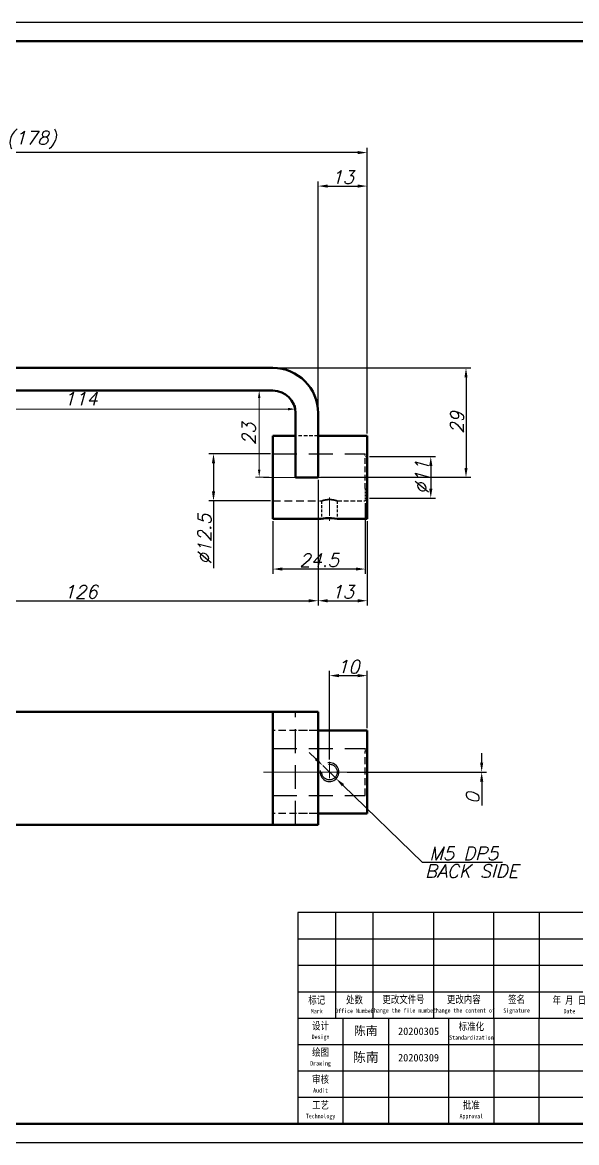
# Model space of a CAD drawing. Header units: inches. Extents: x 17901 to 26602, y 9673 to 14036.
# Drawn here: x 20827.5 to 20974.5, y 12496.9 to 12793.9 of the extents above; entities that cross this region are included whole.
import ezdxf

# ---------------------------------------------------------------- set-up
doc = ezdxf.new("R2010")
doc.units = ezdxf.units.IN
doc.header["$MEASUREMENT"] = 0
doc.linetypes.add('CENTER', pattern=[50.8, 31.75, -6.35, 6.35, -6.35])
doc.linetypes.add('DASHED2', pattern=[9.525, 6.35, -3.175])
doc.layers.add('Dim', color=3, linetype='Continuous')
for name, color, linetype, lineweight in [('中心线', 1, 'CENTER', 15), ('图框_内框线', 5, 'Continuous', 50), ('标注线', 3, 'Continuous', 25), ('粗实线', 7, 'Continuous', 50), ('细实线', 4, 'Continuous', 25), ('虚线', 2, 'DASHED2', 25)]:
    doc.layers.add(name, color=color, linetype=linetype, lineweight=lineweight)
doc.styles.add('DIM_FONT', font='romans.shx', dxfattribs={"oblique": 15})
doc.styles.add('宋体', font='', dxfattribs={"width": 0.8, "height": 5})
doc.styles.add('楷体', font='KTGB2312.ttf', dxfattribs={"height": 5})
doc.styles.get('宋体').set_extended_font_data('SimSun')
doc.dimstyles.new('SCALE 1-1', dxfattribs={"dimtxt": 3.5, "dimasz": 2, "dimexe": 1, "dimexo": 1, "dimgap": 1, "dimtad": 1, "dimdsep": 46, "dimtxsty": 'DIM_FONT', "dimcen": 0, "dimclrd": 3, "dimclre": 3, "dimclrt": 3, "dimazin": 2, "dimtfac": 1, "dimtmove": 0, "dimatfit": 3, "dimfxl": 1, "dimtolj": 1, "dimlwd": 20, "dimlwe": 20, "dimarcsym": 0})
doc.dimstyles.new('幅面 1：1$0', dxfattribs={"dimtxt": 3.5, "dimasz": 2.5, "dimexe": 1.25, "dimexo": 0.625, "dimtad": 1, "dimdsep": 46, "dimtxsty": 'DIM_FONT', "dimcen": 2.5, "dimclrd": 256, "dimclre": 256, "dimclrt": 256, "dimadec": 0, "dimazin": 0, "dimtm": 1e-09, "dimtfac": 0.5, "dimtmove": 0, "dimatfit": 3, "dimfxl": 1, "dimlwd": -1, "dimarcsym": 0})
doc.dimstyles.new('幅面 1：1$3', dxfattribs={"dimtxt": 3.5, "dimasz": 2.5, "dimexe": 1.25, "dimexo": 0.625, "dimtad": 1, "dimtih": 1, "dimtoh": 1, "dimdsep": 46, "dimtxsty": 'DIM_FONT', "dimcen": 2.5, "dimclrd": 256, "dimclre": 256, "dimclrt": 256, "dimazin": 2, "dimtfac": 0.5, "dimtmove": 0, "dimatfit": 3, "dimfxl": 1, "dimlwd": -1, "dimlwe": -1, "dimarcsym": 0})

# ---------------------------------------------------------------- blocks, each defined once
blk = doc.blocks.new('标题栏')
at = {"layer": '标注线'}
for p, q in [((5851.87, 3356.48), (5851.87, 3328.48)), ((5861.87, 3328.48), (5861.87, 3356.48)), ((5877.87, 3356.48), (5877.87, 3328.48)), ((5893.87, 3328.48), (5893.87, 3356.48)), ((5905.87, 3356.48), (5905.87, 3328.48)), ((5841.87, 3349.48), (5921.87, 3349.48)), ((5841.87, 3342.48), (5921.87, 3342.48)), ((5841.87, 3335.48), (5921.87, 3335.48)), ((5841.87, 3328.48), (5971.87, 3328.48)), ((5853.87, 3300.48), (5853.87, 3328.48)), ((5865.87, 3328.48), (5865.87, 3300.48)), ((5881.87, 3300.48), (5881.87, 3328.48)), ((5893.87, 3328.48), (5893.87, 3300.48)), ((5905.87, 3300.48), (5905.87, 3328.48)), ((5841.87, 3321.48), (5921.87, 3321.48)), ((5841.87, 3314.48), (5921.87, 3314.48)), ((5841.87, 3307.48), (5921.87, 3307.48))]:
    blk.add_line(p, q, dxfattribs=at)
blk.add_lwpolyline([(6021.87, 3356.48), (5841.87, 3356.48), (5841.87, 3300.48), (6021.87, 3300.48), (6021.87, 3356.48)], dxfattribs=at)
at = {"layer": '标注线', "char_height": 2, "attachment_point": 5, "style": '宋体'}
for s, insert, width in [('标记\\P{\\H0.6x;Mark}', (5846.87, 3331.98), 10), ('处数\\P{\\H0.6x;Office Number}', (5856.87, 3332.06), 10), ('更改文件号\\P{\\H0.6x;Change the file number}', (5869.87, 3331.98), 16), ('更改内容\\P{\\H0.6x;Change the content of}', (5885.87, 3331.98), 16), ('签名\\P{\\H0.6x;Signature}', (5899.87, 3331.98), 12), ('年 月 日\\P{\\H0.6x;Date}', (5913.87, 3331.98), 16), ('设计\\P{\\H0.6x;Design}', (5847.87, 3324.98), 12), ('标准化\\P{\\H0.6x;Standardization}', (5887.87, 3324.98), 12), ('绘图\\P{\\H0.6x;Drawing}', (5847.87, 3317.98), 12), ('审核\\P{\\H0.6x;Audit}', (5847.87, 3310.98), 12), ('工艺\\P{\\H0.6x;Technology}', (5847.87, 3303.98), 12), ('批准\\P{\\H0.6x;Approval}', (5887.87, 3303.98), 12)]:
    blk.add_mtext(s, dxfattribs=dict(at, insert=insert, width=width))
blk = doc.blocks.new('*D200')
at = {"layer": 'Defpoints', "color": 0, "transparency": 16777216}
for p in [(20907.13, 12596.9), (20910.72, 12593.42)]:
    blk.add_point(p, dxfattribs=at)
at = {"layer": '标注线', "transparency": 16777216}
for p, q in [((20905.34, 12598.65), (20903.55, 12600.39)), ((20907.13, 12596.9), (20910.72, 12593.42)), ((20933.59, 12571.18), (20912.51, 12591.68)), ((20954.82, 12571.18), (20933.59, 12571.18))]:
    blk.add_line(p, q, dxfattribs=at)
for points in [[(20905.63, 12598.95), (20905.05, 12598.35), (20907.13, 12596.9)], [(20912.8, 12591.97), (20912.22, 12591.38), (20910.72, 12593.42)]]:
    blk.add_solid(points, dxfattribs=at)
at = {"layer": '标注线', "transparency": 16777216, "insert": (20944.52, 12573.56), "char_height": 3.5, "attachment_point": 5, "style": 'DIM_FONT'}
blk.add_mtext('M5 DP5', dxfattribs=at)
blk = doc.blocks.new('*D318')
at = {"layer": 'Defpoints', "color": 0, "transparency": 16777216}
for p in [(20740.93, 12759.41), (20740.93, 12733.81), (20918.93, 12684.31)]:
    blk.add_point(p, dxfattribs=at)
at = {"layer": '标注线', "lineweight": -2, "transparency": 16777216}
for p, q in [((20740.93, 12734.43), (20740.93, 12760.66)), ((20918.93, 12684.93), (20918.93, 12760.66))]:
    blk.add_line(p, q, dxfattribs=at)
at = {"layer": '标注线', "transparency": 16777216}
blk.add_line((20916.43, 12759.41), (20743.43, 12759.41), dxfattribs=at)
for points in [[(20743.43, 12759.83), (20743.43, 12759), (20740.93, 12759.41)], [(20916.43, 12759.83), (20916.43, 12759), (20918.93, 12759.41)]]:
    blk.add_solid(points, dxfattribs=at)
at = {"layer": '标注线', "transparency": 16777216, "insert": (20829.93, 12762.71), "char_height": 3.5, "attachment_point": 5, "style": 'DIM_FONT'}
blk.add_mtext('(178)', dxfattribs=at)
blk = doc.blocks.new('*D322')
at = {"layer": 'Defpoints', "color": 0, "transparency": 16777216}
for p in [(20779.93, 12708.31), (20905.93, 12673.31), (20905.93, 12640.58)]:
    blk.add_point(p, dxfattribs=at)
at = {"layer": '标注线', "lineweight": -2, "transparency": 16777216}
for p, q in [((20779.93, 12707.68), (20779.93, 12639.33)), ((20905.93, 12672.68), (20905.93, 12639.33))]:
    blk.add_line(p, q, dxfattribs=at)
at = {"layer": '标注线', "transparency": 16777216}
blk.add_line((20782.43, 12640.58), (20903.43, 12640.58), dxfattribs=at)
for points in [[(20782.43, 12641), (20782.43, 12640.16), (20779.93, 12640.58)], [(20903.43, 12641), (20903.43, 12640.16), (20905.93, 12640.58)]]:
    blk.add_solid(points, dxfattribs=at)
at = {"layer": '标注线', "transparency": 16777216, "insert": (20842.93, 12642.95), "char_height": 3.5, "attachment_point": 5, "style": 'DIM_FONT'}
blk.add_mtext('126', dxfattribs=at)
blk = doc.blocks.new('*D323')
at = {"layer": 'Defpoints', "color": 0, "transparency": 16777216}
for p in [(20905.93, 12673.31), (20918.93, 12662.31), (20918.93, 12640.58)]:
    blk.add_point(p, dxfattribs=at)
at = {"layer": '标注线', "lineweight": -2, "transparency": 16777216}
for p, q in [((20905.93, 12672.68), (20905.93, 12639.33)), ((20918.93, 12661.68), (20918.93, 12639.33))]:
    blk.add_line(p, q, dxfattribs=at)
at = {"layer": '标注线', "transparency": 16777216}
blk.add_line((20908.43, 12640.58), (20916.43, 12640.58), dxfattribs=at)
for points in [[(20908.43, 12641), (20908.43, 12640.16), (20905.93, 12640.58)], [(20916.43, 12641), (20916.43, 12640.16), (20918.93, 12640.58)]]:
    blk.add_solid(points, dxfattribs=at)
at = {"layer": '标注线', "transparency": 16777216, "insert": (20912.43, 12642.95), "char_height": 3.5, "attachment_point": 5, "style": 'DIM_FONT'}
blk.add_mtext('13', dxfattribs=at)
blk = doc.blocks.new('*D210')
at = {"layer": 'Defpoints', "color": 0, "transparency": 16777216}
for p in [(20893.93, 12702.31), (20905.93, 12673.31), (20945.14, 12673.31)]:
    blk.add_point(p, dxfattribs=at)
at = {"layer": '标注线', "lineweight": -2, "transparency": 16777216}
for p, q in [((20894.55, 12702.31), (20946.39, 12702.31)), ((20906.55, 12673.31), (20946.39, 12673.31))]:
    blk.add_line(p, q, dxfattribs=at)
at = {"layer": '标注线', "transparency": 16777216}
blk.add_line((20945.14, 12699.81), (20945.14, 12675.81), dxfattribs=at)
for points in [[(20944.73, 12699.81), (20945.56, 12699.81), (20945.14, 12702.31)], [(20944.73, 12675.81), (20945.56, 12675.81), (20945.14, 12673.31)]]:
    blk.add_solid(points, dxfattribs=at)
at = {"layer": '标注线', "transparency": 16777216, "insert": (20942.77, 12687.81), "char_height": 3.5, "attachment_point": 5, "rotation": 90, "style": 'DIM_FONT'}
blk.add_mtext('29', dxfattribs=at)
blk = doc.blocks.new('*D211')
at = {"layer": 'Defpoints', "color": 0, "transparency": 16777216}
for p in [(20918.93, 12750.52), (20905.93, 12690.31), (20918.93, 12684.31)]:
    blk.add_point(p, dxfattribs=at)
at = {"layer": '标注线', "lineweight": -2, "transparency": 16777216}
for p, q in [((20905.93, 12690.93), (20905.93, 12751.77)), ((20918.93, 12684.93), (20918.93, 12751.77))]:
    blk.add_line(p, q, dxfattribs=at)
at = {"layer": '标注线', "transparency": 16777216}
blk.add_line((20908.43, 12750.52), (20916.43, 12750.52), dxfattribs=at)
for points in [[(20908.43, 12750.94), (20908.43, 12750.11), (20905.93, 12750.52)], [(20916.43, 12750.94), (20916.43, 12750.11), (20918.93, 12750.52)]]:
    blk.add_solid(points, dxfattribs=at)
at = {"layer": '标注线', "transparency": 16777216, "insert": (20912.43, 12752.9), "char_height": 3.5, "attachment_point": 5, "style": 'DIM_FONT'}
blk.add_mtext('13', dxfattribs=at)
blk = doc.blocks.new('*D217')
at = {"layer": 'Defpoints', "color": 0, "transparency": 16777216}
for p in [(20918.93, 12620.73), (20918.93, 12606.16), (20908.93, 12597.85)]:
    blk.add_point(p, dxfattribs=at)
at = {"layer": '标注线', "lineweight": -2, "transparency": 16777216}
for p, q in [((20908.93, 12598.47), (20908.93, 12621.98)), ((20918.93, 12606.79), (20918.93, 12621.98))]:
    blk.add_line(p, q, dxfattribs=at)
at = {"layer": '标注线', "transparency": 16777216}
blk.add_line((20911.43, 12620.73), (20916.43, 12620.73), dxfattribs=at)
for points in [[(20911.43, 12621.15), (20911.43, 12620.31), (20908.93, 12620.73)], [(20916.43, 12621.15), (20916.43, 12620.31), (20918.93, 12620.73)]]:
    blk.add_solid(points, dxfattribs=at)
at = {"layer": '标注线', "transparency": 16777216, "insert": (20913.93, 12623.1), "char_height": 3.5, "attachment_point": 5, "style": 'DIM_FONT'}
blk.add_mtext('10', dxfattribs=at)
blk = doc.blocks.new('*D218')
at = {"layer": 'Defpoints', "color": 0, "transparency": 16777216}
for p in [(20913.01, 12595.16), (20918.93, 12595.16), (20949.3, 12595.16)]:
    blk.add_point(p, dxfattribs=at)
at = {"layer": '标注线', "transparency": 16777216}
for p, q in [((20949.3, 12597.66), (20949.3, 12600.16)), ((20949.3, 12595.16), (20949.3, 12595.16)), ((20949.3, 12592.66), (20949.3, 12586.33))]:
    blk.add_line(p, q, dxfattribs=at)
at = {"layer": '标注线', "lineweight": -2, "transparency": 16777216}
for p in [(20913.64, 12595.16), (20919.55, 12595.16)]:
    blk.add_line(p, (20950.55, 12595.16), dxfattribs=at)
at = {"layer": '标注线', "transparency": 16777216}
for points in [[(20948.88, 12597.66), (20949.71, 12597.66), (20949.3, 12595.16)], [(20948.88, 12592.66), (20949.71, 12592.66), (20949.3, 12595.16)]]:
    blk.add_solid(points, dxfattribs=at)
at = {"layer": '标注线', "transparency": 16777216, "insert": (20946.92, 12588.25), "char_height": 3.5, "attachment_point": 5, "rotation": 90, "style": 'DIM_FONT'}
blk.add_mtext('0', dxfattribs=at)
blk = doc.blocks.new('*D219')
at = {"layer": 'Defpoints', "color": 0, "transparency": 16777216}
for p in [(20918.43, 12667.06), (20893.93, 12662.31), (20893.93, 12648.99)]:
    blk.add_point(p, dxfattribs=at)
at = {"layer": '标注线', "lineweight": -2, "transparency": 16777216}
for p, q in [((20918.43, 12666.43), (20918.43, 12647.74)), ((20893.93, 12661.68), (20893.93, 12647.74))]:
    blk.add_line(p, q, dxfattribs=at)
at = {"layer": '标注线', "transparency": 16777216}
blk.add_line((20915.93, 12648.99), (20896.43, 12648.99), dxfattribs=at)
for points in [[(20896.43, 12649.41), (20896.43, 12648.58), (20893.93, 12648.99)], [(20915.93, 12649.41), (20915.93, 12648.58), (20918.43, 12648.99)]]:
    blk.add_solid(points, dxfattribs=at)
at = {"layer": '标注线', "transparency": 16777216, "insert": (20906.18, 12651.37), "char_height": 3.5, "attachment_point": 5, "style": 'DIM_FONT'}
blk.add_mtext('24.5', dxfattribs=at)
blk = doc.blocks.new('*D220')
at = {"layer": 'Defpoints', "color": 0, "transparency": 16777216}
for p in [(20878.17, 12679.56), (20893.93, 12679.56), (20893.93, 12667.06)]:
    blk.add_point(p, dxfattribs=at)
at = {"layer": '标注线', "lineweight": -2, "transparency": 16777216}
for p, q in [((20893.3, 12679.56), (20876.92, 12679.56)), ((20893.3, 12667.06), (20876.92, 12667.06))]:
    blk.add_line(p, q, dxfattribs=at)
at = {"layer": '标注线', "transparency": 16777216}
for p, q in [((20878.17, 12677.06), (20878.17, 12669.56)), ((20878.17, 12667.06), (20878.17, 12649.2))]:
    blk.add_line(p, q, dxfattribs=at)
for points in [[(20877.76, 12677.06), (20878.59, 12677.06), (20878.17, 12679.56)], [(20877.76, 12669.56), (20878.59, 12669.56), (20878.17, 12667.06)]]:
    blk.add_solid(points, dxfattribs=at)
at = {"layer": '标注线', "transparency": 16777216, "insert": (20875.8, 12656.88), "char_height": 3.5, "attachment_point": 5, "rotation": 90, "style": 'DIM_FONT'}
blk.add_mtext('%%c12.5', dxfattribs=at)
blk = doc.blocks.new('*D221')
at = {"layer": 'Defpoints', "color": 0, "transparency": 16777216}
for p in [(20918.93, 12678.81), (20918.93, 12667.81), (20935.8, 12667.81)]:
    blk.add_point(p, dxfattribs=at)
at = {"layer": '标注线', "lineweight": -2, "transparency": 16777216}
for p, q in [((20919.55, 12678.81), (20937.05, 12678.81)), ((20919.55, 12667.81), (20937.05, 12667.81))]:
    blk.add_line(p, q, dxfattribs=at)
at = {"layer": '标注线', "transparency": 16777216}
blk.add_line((20935.8, 12676.31), (20935.8, 12670.31), dxfattribs=at)
for points in [[(20935.38, 12676.31), (20936.22, 12676.31), (20935.8, 12678.81)], [(20935.38, 12670.31), (20936.22, 12670.31), (20935.8, 12667.81)]]:
    blk.add_solid(points, dxfattribs=at)
at = {"layer": '标注线', "transparency": 16777216, "insert": (20933.42, 12673.31), "char_height": 3.5, "attachment_point": 5, "rotation": 90, "style": 'DIM_FONT'}
blk.add_mtext('%%c11', dxfattribs=at)
blk = doc.blocks.new('*D791')
at = {"layer": 'Defpoints', "color": 0, "transparency": 16777216}
for p in [(20785.93, 12691.39), (20785.93, 12690.31), (20899.93, 12690.31)]:
    blk.add_point(p, dxfattribs=at)
at = {"layer": 'Dim', "color": 3, "lineweight": 20, "transparency": 16777216}
for p, q in [((20785.93, 12691.31), (20785.93, 12692.39)), ((20897.93, 12691.39), (20787.93, 12691.39)), ((20899.93, 12691.31), (20899.93, 12692.39))]:
    blk.add_line(p, q, dxfattribs=at)
at = {"layer": 'Dim', "color": 3, "transparency": 16777216}
for points in [[(20787.93, 12691.73), (20787.93, 12691.06), (20785.93, 12691.39)], [(20897.93, 12691.73), (20897.93, 12691.06), (20899.93, 12691.39)]]:
    blk.add_solid(points, dxfattribs=at)
at = {"layer": 'Dim', "color": 3, "transparency": 16777216, "insert": (20842.93, 12694.14), "char_height": 3.5, "attachment_point": 5, "style": 'DIM_FONT'}
blk.add_mtext('\\A1;114', dxfattribs=at)
blk = doc.blocks.new('*D792')
at = {"layer": 'Defpoints', "color": 0, "transparency": 16777216}
for p in [(20893.93, 12696.31), (20890.29, 12673.31), (20893.93, 12673.31)]:
    blk.add_point(p, dxfattribs=at)
at = {"layer": 'Dim', "color": 3, "lineweight": 20, "transparency": 16777216}
for p, q in [((20892.93, 12696.31), (20889.29, 12696.31)), ((20890.29, 12694.31), (20890.29, 12675.31)), ((20892.93, 12673.31), (20889.29, 12673.31))]:
    blk.add_line(p, q, dxfattribs=at)
at = {"layer": 'Dim', "color": 3, "transparency": 16777216}
for points in [[(20889.96, 12694.31), (20890.62, 12694.31), (20890.29, 12696.31)], [(20889.96, 12675.31), (20890.62, 12675.31), (20890.29, 12673.31)]]:
    blk.add_solid(points, dxfattribs=at)
at = {"layer": 'Dim', "color": 3, "transparency": 16777216, "insert": (20887.54, 12684.81), "char_height": 3.5, "attachment_point": 5, "rotation": 90, "style": 'DIM_FONT'}
blk.add_mtext('\\A1;23', dxfattribs=at)

msp = doc.modelspace()

# ---------------------------------------------------------------- linework, layer by layer
at = {"layer": 'Defpoints'}
msp.add_lwpolyline([(20665.557, 12496.923), (21085.557, 12496.923), (21085.557, 12793.923), (20665.557, 12793.923)], close=True, dxfattribs=at)
at = {"layer": '中心线'}
for p, q in [((20921.427, 12673.306), (20891.427, 12673.306)), ((20921.427, 12595.161), (20891.427, 12595.161))]:
    msp.add_line(p, q, dxfattribs=at)
at = {"layer": '中心线', "ltscale": 0.153851}
msp.add_line((20908.927, 12667.947), (20908.927, 12661.793), dxfattribs=at)
at = {"layer": '中心线', "ltscale": 0.134355}
for p, q in [((20908.927, 12597.848), (20908.927, 12592.474)), ((20911.614, 12595.161), (20906.24, 12595.161))]:
    msp.add_line(p, q, dxfattribs=at)
at = {"layer": '图框_内框线'}
msp.add_lwpolyline([(20690.557, 12501.923), (21080.557, 12501.923), (21080.557, 12788.923), (20690.557, 12788.923)], close=True, dxfattribs=at)
at = {"layer": '粗实线'}
for p, q in [((20791.927, 12702.306), (20893.927, 12702.306)), ((20893.927, 12696.306), (20791.927, 12696.306)), ((20791.927, 12611.161), (20893.927, 12611.161)), ((20893.927, 12611.161), (20893.927, 12581.161)), ((20905.927, 12611.161), (20905.927, 12581.161)), ((20918.927, 12606.161), (20918.927, 12584.161)), ((20791.927, 12581.161), (20893.927, 12581.161))]:
    msp.add_line(p, q, dxfattribs=at)
at = {"layer": '粗实线', "ltscale": 0.425}
for p, q in [((20899.927, 12673.306), (20899.927, 12690.306)), ((20905.927, 12673.306), (20905.927, 12690.306))]:
    msp.add_line(p, q, dxfattribs=at)
at = {"layer": '粗实线', "ltscale": 0.275}
for p, q in [((20893.927, 12684.306), (20893.927, 12673.306)), ((20918.927, 12684.306), (20918.927, 12673.306)), ((20893.927, 12673.306), (20893.927, 12662.306)), ((20918.927, 12673.306), (20918.927, 12662.306))]:
    msp.add_line(p, q, dxfattribs=at)
at = {"layer": '粗实线', "ltscale": 0.15}
for p, q in [((20899.927, 12684.306), (20893.927, 12684.306)), ((20905.927, 12673.306), (20899.927, 12673.306))]:
    msp.add_line(p, q, dxfattribs=at)
at = {"layer": '粗实线', "ltscale": 0.325}
for p, q in [((20918.927, 12684.306), (20905.927, 12684.306)), ((20918.927, 12606.161), (20905.927, 12606.161)), ((20918.927, 12584.161), (20905.927, 12584.161))]:
    msp.add_line(p, q, dxfattribs=at)
at = {"layer": '粗实线', "ltscale": 0.323325}
msp.add_line((20906.86, 12662.306), (20893.927, 12662.306), dxfattribs=at)
at = {"layer": '粗实线', "ltscale": 0.198325}
msp.add_line((20918.927, 12662.306), (20910.994, 12662.306), dxfattribs=at)
at = {"layer": '粗实线', "ltscale": 0.259808}
msp.add_line((20893.927, 12611.161), (20904.32, 12611.161), dxfattribs=at)
at = {"layer": '粗实线', "ltscale": 0.040192}
msp.add_line((20904.32, 12611.161), (20905.927, 12611.161), dxfattribs=at)
at = {"layer": '粗实线', "ltscale": 0.3}
msp.add_line((20893.927, 12581.161), (20905.927, 12581.161), dxfattribs=at)
at = {"layer": '粗实线'}
for centre, radius, start, end in [((20893.927, 12690.306), 12, 0, 90), ((20893.927, 12690.306), 6, 0, 90), ((20908.943, 12651.324), 11.178, 90.09329, 100.73482), ((20908.924, 12651.447), 11.054, 79.20655, 95.12745)]:
    msp.add_arc(centre, radius, start, end, dxfattribs=at)
at = {"layer": '细实线'}
msp.add_arc((20908.927, 12595.161), 2.5, 169.99999, 100.00001, dxfattribs=at)
at = {"layer": '虚线', "ltscale": 0.15}
for p, q in [((20905.927, 12684.306), (20899.927, 12684.306)), ((20905.927, 12684.306), (20899.927, 12684.306)), ((20905.927, 12606.161), (20899.927, 12606.161)), ((20905.927, 12584.161), (20899.927, 12584.161))]:
    msp.add_line(p, q, dxfattribs=at)
at = {"layer": '虚线'}
for p, q in [((20893.927, 12679.556), (20918.427, 12679.556)), ((20893.927, 12581.161), (20893.927, 12611.161)), ((20899.927, 12581.161), (20899.927, 12611.161)), ((20893.927, 12606.161), (20893.927, 12584.161)), ((20893.927, 12601.411), (20918.427, 12601.411)), ((20893.927, 12588.911), (20918.427, 12588.911))]:
    msp.add_line(p, q, dxfattribs=at)
at = {"layer": '虚线', "ltscale": 0.23116}
msp.add_line((20918.427, 12670.309), (20918.427, 12679.556), dxfattribs=at)
at = {"layer": '虚线', "ltscale": 0.0125}
for p, q in [((20918.427, 12678.806), (20918.927, 12678.806)), ((20918.427, 12667.806), (20918.927, 12667.806)), ((20918.427, 12600.661), (20918.927, 12600.661)), ((20918.427, 12589.661), (20918.927, 12589.661))]:
    msp.add_line(p, q, dxfattribs=at)
at = {"layer": '虚线', "ltscale": 0.08134}
msp.add_line((20918.427, 12670.309), (20918.427, 12667.056), dxfattribs=at)
at = {"layer": '虚线', "ltscale": 0.323325}
msp.add_line((20893.927, 12667.056), (20906.86, 12667.056), dxfattribs=at)
at = {"layer": '虚线', "ltscale": 0.118748}
for p, q in [((20906.86, 12667.056), (20906.86, 12662.306)), ((20910.994, 12667.056), (20910.994, 12662.306))]:
    msp.add_line(p, q, dxfattribs=at)
at = {"layer": '虚线', "ltscale": 0.185825}
msp.add_line((20910.994, 12667.056), (20918.427, 12667.056), dxfattribs=at)
at = {"layer": '虚线', "ltscale": 0.3}
for p, q in [((20905.927, 12606.161), (20893.927, 12606.161)), ((20905.927, 12584.161), (20893.927, 12584.161))]:
    msp.add_line(p, q, dxfattribs=at)
at = {"layer": '虚线', "ltscale": 0.019128}
msp.add_line((20918.427, 12601.411), (20918.427, 12600.646), dxfattribs=at)
at = {"layer": '虚线', "ltscale": 0.293372}
msp.add_line((20918.427, 12588.911), (20918.427, 12600.646), dxfattribs=at)
at = {"layer": '虚线'}
msp.add_circle((20908.927, 12595.161), 2.067, dxfattribs=at)
for centre, radius, start, end in [((20908.934, 12651.696), 10.805, 84.77493, 90.05197), ((20908.886, 12651.138), 11.365, 79.31026, 84.78988)]:
    msp.add_arc(centre, radius, start, end, dxfattribs=at)
for points, knots in [([(20907.936, 12667.325), (20907.715, 12667.288), (20907.509, 12667.244), (20907.317, 12667.195), (20907.014, 12667.107), (20906.863, 12667.057), (20906.834, 12667.047), (20906.872, 12667.061), (20907.075, 12667.125), (20907.214, 12667.166), (20907.552, 12667.256), (20907.976, 12667.338), (20908.218, 12667.373), (20908.706, 12667.416), (20909.207, 12667.408), (20909.456, 12667.391), (20909.694, 12667.362), (20909.918, 12667.325)], [0, 0, 0, 0, 0, 0, 2.1300415, 2.1300415, 2.1300415, 4.0673117, 4.0673117, 4.0673117, 6.0181896, 6.0181896, 6.0181896, 8.1817376, 8.1817376, 8.1817376, 10.3398292, 10.3398292, 10.3398292, 10.3398292, 10.3398292, 10.3398292]), ([(20909.918, 12667.325), (20910.139, 12667.288), (20910.346, 12667.244), (20910.537, 12667.195), (20910.841, 12667.107), (20910.992, 12667.057), (20911.021, 12667.047), (20910.982, 12667.061), (20910.78, 12667.125), (20910.641, 12667.166), (20910.303, 12667.256), (20909.878, 12667.338), (20909.637, 12667.373), (20909.149, 12667.416), (20908.648, 12667.408), (20908.399, 12667.391), (20908.16, 12667.362), (20907.936, 12667.325)], [0, 0, 0, 0, 0, 0, 2.1300415, 2.1300415, 2.1300415, 4.0673117, 4.0673117, 4.0673117, 6.0181892, 6.0181892, 6.0181892, 8.1817372, 8.1817372, 8.1817372, 10.3398287, 10.3398287, 10.3398287, 10.3398287, 10.3398287, 10.3398287])]:
    msp.add_open_spline(points, degree=5, knots=knots, dxfattribs=at)

# ---------------------------------------------------------------- block references
at = {"layer": '细实线'}
msp.add_blockref('标题栏', (15058.692, 9201.448), dxfattribs=at)

# ---------------------------------------------------------------- texts
at = {"layer": '标注线', "insert": (20934.225, 12567.166), "char_height": 3.5, "attachment_point": 7, "style": 'DIM_FONT'}
msp.add_mtext('BACK SIDE', dxfattribs=at)
at = {"layer": '细实线', "attachment_point": 5, "style": '楷体'}
for s, insert, char_height, width in [('{\\fSTXingkai|b0|i0|c134|p2;陈南}', (20918.557, 12526.423), 2.3, 12), ('{\\fSimSun|b0|i0|c134|p2;20200305}', (20932.557, 12526.423), 2, 16), ('{\\fSTXingkai|b0|i0|c134|p2;陈南}', (20918.557, 12519.423), 2.5, 12), ('{\\fSimSun|b0|i0|c134|p2;20200309}', (20932.557, 12519.423), 2, 16)]:
    msp.add_mtext(s, dxfattribs=dict(at, insert=insert, char_height=char_height, width=width))

# ---------------------------------------------------------------- dimensions: what is measured, and where the dimension line sits
at = {"layer": 'Dim'}
dim = msp.add_linear_dim(base=(20785.927, 12691.395), p1=(20899.927, 12690.306), p2=(20785.927, 12690.306), dimstyle='SCALE 1-1', dxfattribs=at)
dim.commit()
dim.dimension.update_dxf_attribs({"geometry": '*D791', "text_midpoint": (20842.927, 12694.145)})
dim = msp.add_linear_dim(base=(20890.29, 12673.306), p1=(20893.927, 12696.306), p2=(20893.927, 12673.306), angle=90, dimstyle='SCALE 1-1', dxfattribs=at)
dim.commit()
dim.dimension.update_dxf_attribs({"geometry": '*D792', "text_midpoint": (20887.54, 12684.806)})
at = {"layer": '标注线'}
dim = msp.add_linear_dim(base=(20740.927, 12759.414), p1=(20918.927, 12684.306), p2=(20740.927, 12733.806), dimstyle='幅面 1：1$0', override={"dimpost": '(<>)'}, dxfattribs=at)
dim.commit()
dim.dimension.update_dxf_attribs({"geometry": '*D318', "text_midpoint": (20829.927, 12762.706)})
for base, p1, p2, picture, middle in [((20918.927, 12750.525), (20905.927, 12690.306), (20918.927, 12684.306), '*D211', (20912.427, 12752.9)), ((20905.927, 12640.579), (20779.927, 12708.306), (20905.927, 12673.306), '*D322', (20842.927, 12642.954)), ((20918.927, 12640.579), (20905.927, 12673.306), (20918.927, 12662.306), '*D323', (20912.427, 12642.954)), ((20893.927, 12648.993), (20918.427, 12667.056), (20893.927, 12662.306), '*D219', (20906.177, 12651.368)), ((20918.927, 12620.73), (20908.927, 12597.848), (20918.927, 12606.161), '*D217', (20913.927, 12623.105))]:
    dim = msp.add_linear_dim(base=base, p1=p1, p2=p2, dimstyle='幅面 1：1$0', dxfattribs=at)
    dim.commit()
    dim.dimension.update_dxf_attribs({"geometry": picture, "text_midpoint": middle})
for base, p1, p2, picture, middle in [((20945.145, 12673.306), (20893.927, 12702.306), (20905.927, 12673.306), '*D210', (20942.77, 12687.806)), ((20949.297796, 12595.161217), (20913.011355, 12595.161221), (20918.927306, 12595.161217), '*D218', (20946.922796, 12588.245939))]:
    dim = msp.add_linear_dim(base=base, p1=p1, p2=p2, angle=90, dimstyle='幅面 1：1$0', dxfattribs=at)
    dim.commit()
    dim.dimension.update_dxf_attribs({"geometry": picture, "text_midpoint": middle})
dim = msp.add_linear_dim(base=(20878.172, 12679.556), p1=(20893.927, 12667.056), p2=(20893.927, 12679.556), angle=90, dimstyle='幅面 1：1$0', override={"dimpost": '%%c<>'}, dxfattribs=at)
dim.commit()
dim.dimension.update_dxf_attribs({"geometry": '*D220', "text_midpoint": (20878.172, 12656.879), "dimtype": 160})
dim = msp.add_linear_dim(base=(20935.799, 12667.806), p1=(20918.927, 12678.806), p2=(20918.927, 12667.806), angle=90, dimstyle='幅面 1：1$0', override={"dimpost": '%%c<>'}, dxfattribs=at)
dim.commit()
dim.dimension.update_dxf_attribs({"geometry": '*D221', "text_midpoint": (20933.424, 12673.306)})
dim = msp.add_diameter_dim_2p(p1=(20907.135, 12596.904), p2=(20910.72, 12593.419), text='<> DP5', dimstyle='幅面 1：1$3', override={"dimpost": 'M<>'}, dxfattribs=at)
dim.commit()
dim.dimension.update_dxf_attribs({"geometry": '*D200', "text_midpoint": (20944.52, 12571.181), "dimtype": 163})

doc.saveas('drawing.dxf')
